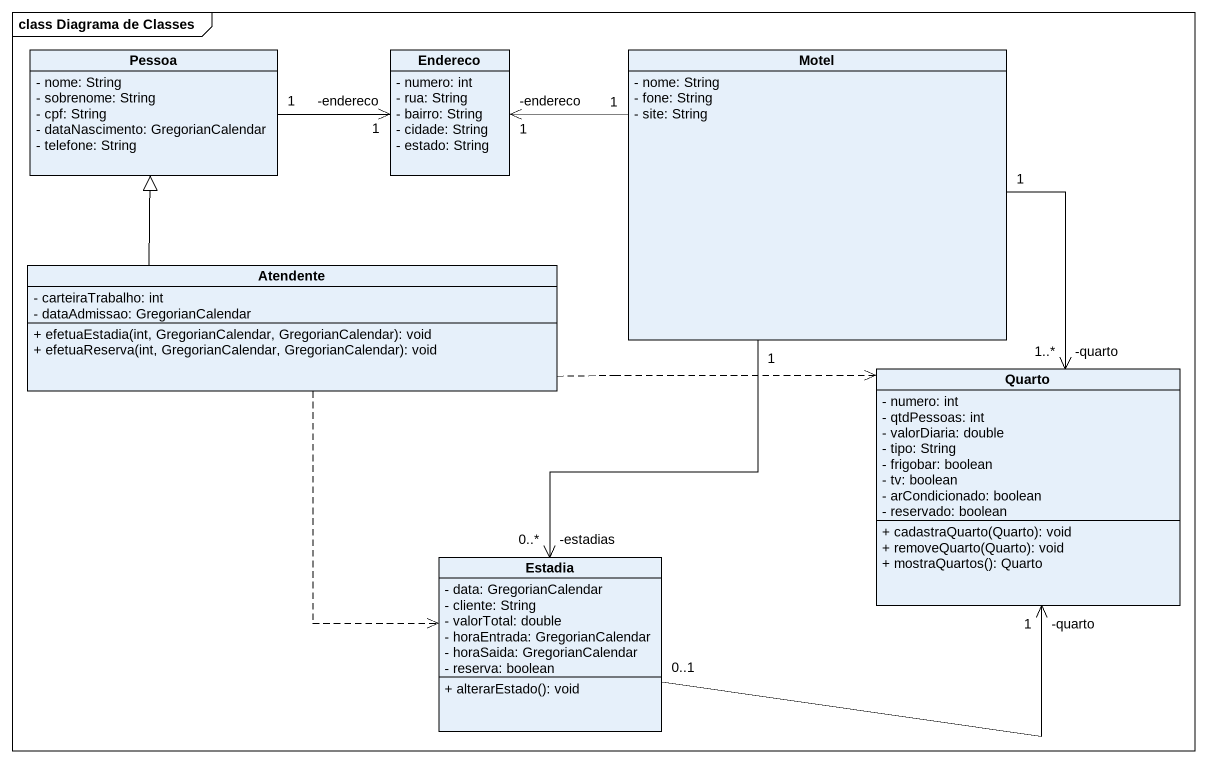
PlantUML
@startuml
mainframe class Diagrama de Classes
hide circle
hide empty members
skinparam classAttributeIconSize 0
class Pessoa {
  - nome: String
  - sobrenome: String
  - cpf: String
  - dataNascimento: GregorianCalendar
  - telefone: String
}
class Endereco {
  - numero: int
  - rua: String
  - bairro: String
  - cidade: String
  - estado: String
}
class Motel {
  - nome: String
  - fone: String
  - site: String
}
class Atendente {
  - carteiraTrabalho: int
  - dataAdmissao: GregorianCalendar
  + efetuaEstadia(int, GregorianCalendar, GregorianCalendar): void
  + efetuaReserva(int, GregorianCalendar, GregorianCalendar): void
}
class Quarto {
  - numero: int
  - qtdPessoas: int
  - valorDiaria: double
  - tipo: String
  - frigobar: boolean
  - tv: boolean
  - arCondicionado: boolean
  - reservado: boolean
  + cadastraQuarto(Quarto): void
  + removeQuarto(Quarto): void
  + mostraQuartos(): Quarto
}
class Estadia {
  - data: GregorianCalendar
  - cliente: String
  - valorTotal: double
  - horaEntrada: GregorianCalendar
  - horaSaida: GregorianCalendar
  - reserva: boolean
  + alterarEstado(): void
}
Pessoa "1" -right-> "-endereco\n1" Endereco
Motel "1" -left-> "-endereco\n1" Endereco
Motel "1" --> "-quarto\n1..*" Quarto
Motel "1" --> "-estadias\n0..*" Estadia
Atendente -up-|> Pessoa
Atendente .right.> Quarto
Atendente ..> Estadia
Estadia "0..1" -right-> "-quarto\n1" Quarto
@enduml
